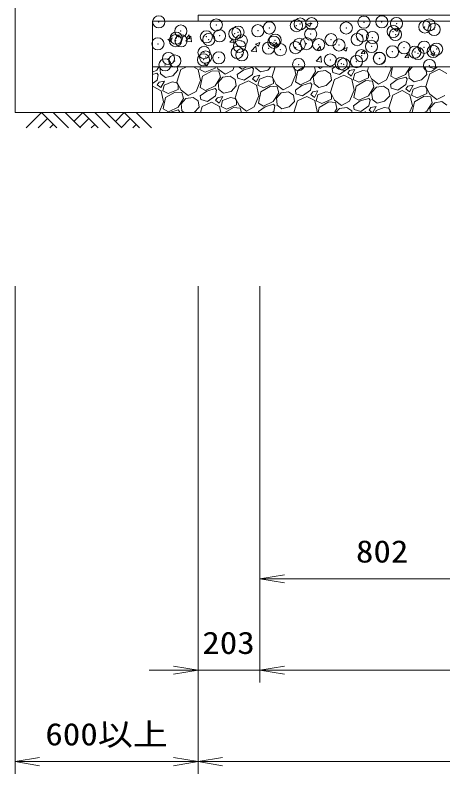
# Model space of a CAD drawing. Units: millimetres at full size. Extents: x 37600 to 71200, y -83280 to -59520.
# Drawn here: x 53750 to 55153, y -70216 to -67726 of the extents above; entities that cross this region are included whole.
import ezdxf
from ezdxf.enums import TextEntityAlignment as Align

# ---------------------------------------------------------------- set-up
doc = ezdxf.new("R2010")
doc.units = ezdxf.units.MM
doc.header["$LTSCALE"] = 80.0044
doc.header["$PDMODE"] = 32
doc.header["$PDSIZE"] = 40
for name, color, linetype, lineweight in [('0_2', 4, 'Continuous', 13), ('寸法', 6, 'Continuous', 13), ('ﾊｯﾁﾝｸﾞ', 4, 'Continuous', 9)]:
    doc.layers.add(name, color=color, linetype=linetype, lineweight=lineweight)
doc.styles.add('ＭＳ ゴシック', font='')
doc.styles.get('ＭＳ ゴシック').set_extended_font_data('MS Gothic')

# ---------------------------------------------------------------- blocks, each defined once
blk = doc.blocks.new('open_arrow')
at = {"color": 0, "linetype": 'Continuous', "lineweight": -2}
blk.add_lwpolyline([(7.5, 1.25), (0, 0), (7.5, -1.25)], dxfattribs=at)

msp = doc.modelspace()

# ---------------------------------------------------------------- linework, layer by layer
at = {"layer": '0_2'}
msp.add_lwpolyline([(54200, -68046), (53750, -68046), (53750, -66043)], dxfattribs=at)
at = {"layer": '0_2', "color": 7}
for points in [[(54350, -67726), (55427.5, -67726), (55427.5, -67746), (54350, -67746)], [(54200, -67746), (55427.5, -67746), (55427.5, -68329), (56827.5, -68329), (56827.5, -67746), (63152.5, -67746), (63152.5, -68329), (64552.5, -68329), (64552.5, -67746), (65780, -67746), (65780, -67896), (64702.5, -67896), (64702.5, -68479), (63002.5, -68479), (63002.5, -67896), (56977.5, -67896), (56977.5, -68479), (55277.5, -68479), (55277.5, -67896), (54200, -67896)], [(54200, -68046), (55277.5, -68046), (55277.5, -67896), (54200, -67896)]]:
    msp.add_lwpolyline(points, close=True, dxfattribs=at)
at = {"layer": '寸法'}
for p, q in [((53750, -68616), (53750, -70216)), ((54350, -68616), (54350, -70216)), ((54350, -68616), (54350, -69916)), ((54350, -68616), (54350, -70216)), ((54553, -68616), (54553, -69916)), ((54553, -68616), (54553, -69616)), ((54553, -68616), (54553, -69916)), ((55355, -69576), (54553, -69576)), ((54713, -69876), (54190, -69876)), ((65427, -69876), (54553, -69876)), ((54350, -70176), (53750, -70176)), ((65630, -70176), (54350, -70176))]:
    msp.add_line(p, q, dxfattribs=at)
at = {"layer": 'ﾊｯﾁﾝｸﾞ'}
for p, q in [((54425.93, -67746), (54428.85, -67747.97)), ((54428.85, -67747.97), (54429.51, -67746)), ((54706.33, -67757.28), (54720.33, -67751.9)), ((54706.33, -67757.28), (54716.28, -67763.99)), ((54716.28, -67763.99), (54720.33, -67751.9)), ((54310.9, -67802.43), (54320.54, -67790.94)), ((54322.85, -67803.48), (54320.54, -67790.94)), ((54993.75, -67773.3), (55007.76, -67767.92)), ((54993.75, -67773.3), (55003.7, -67780.01)), ((55003.7, -67780.01), (55007.76, -67767.92)), ((54250.86, -67805.77), (54264.86, -67800.39)), ((54250.86, -67805.77), (54260.81, -67812.48)), ((54260.81, -67812.48), (54264.86, -67800.39)), ((54310.28, -67811.14), (54328.07, -67813.9)), ((54310.32, -67811.1), (54325.9, -67794.86)), ((54310.9, -67802.43), (54322.85, -67803.48)), ((54328.07, -67813.9), (54325.86, -67794.91)), ((54454.35, -67814.98), (54463.99, -67803.49)), ((54454.35, -67814.98), (54466.3, -67816.03)), ((54466.3, -67816.03), (54463.99, -67803.49)), ((54538.28, -67821.79), (54552.29, -67816.41)), ((54548.23, -67828.5), (54552.29, -67816.41)), ((54597.8, -67827.53), (54607.44, -67816.04)), ((54609.75, -67828.58), (54607.44, -67816.04)), ((54523.77, -67844.2), (54539.35, -67827.97)), ((54538.28, -67821.79), (54548.23, -67828.5)), ((54541.52, -67847.01), (54539.31, -67828.01)), ((54597.8, -67827.53), (54609.75, -67828.58)), ((54741.25, -67840.08), (54750.89, -67828.59)), ((54741.25, -67840.08), (54753.21, -67841.13)), ((54753.2, -67841.13), (54750.89, -67828.6)), ((54825.71, -67837.8), (54839.71, -67832.43)), ((54825.71, -67837.8), (54835.66, -67844.51)), ((54835.66, -67844.51), (54839.71, -67832.43)), ((54884.7, -67852.64), (54894.35, -67841.14)), ((54896.66, -67853.68), (54894.34, -67841.15)), ((54523.73, -67844.25), (54541.52, -67847.01)), ((54737.22, -67877.31), (54752.8, -67861.07)), ((54754.97, -67880.11), (54752.76, -67861.12)), ((54884.7, -67852.63), (54896.66, -67853.68)), ((55028.16, -67865.19), (55037.8, -67853.69)), ((55028.16, -67865.19), (55040.11, -67866.23)), ((55040.11, -67866.23), (55037.8, -67853.7)), ((55113.14, -67853.82), (55127.14, -67848.45)), ((55113.14, -67853.82), (55123.08, -67860.53)), ((55123.08, -67860.53), (55127.14, -67848.45)), ((54370.24, -67886.29), (54384.24, -67880.92)), ((54370.24, -67886.29), (54380.19, -67893)), ((54380.19, -67893), (54384.24, -67880.92)), ((54737.18, -67877.35), (54754.97, -67880.11)), ((54214.34, -67906.92), (54200, -67913.74)), ((54214.9, -67916.29), (54200, -67920.56)), ((54221.26, -67896), (54214.34, -67906.92)), ((54219.61, -67921.66), (54214.9, -67916.29)), ((54224.36, -67896.28), (54224.62, -67896)), ((54226.89, -67917.46), (54224.36, -67896.28)), ((54266.86, -67925.09), (54283.97, -67907.13)), ((54293.86, -67904.66), (54280.67, -67946.22)), ((54283.97, -67907.13), (54281.94, -67896)), ((54312.22, -67896), (54293.86, -67904.66)), ((54350.3, -67904.4), (54334.86, -67896)), ((54358.1, -67940.31), (54350.3, -67904.4)), ((54357.67, -67896), (54355.33, -67904.73)), ((54355.33, -67904.73), (54373.43, -67913.68)), ((54364.81, -67926.74), (54396.33, -67908.54)), ((54373.43, -67913.68), (54405.84, -67899.82)), ((54396.33, -67908.54), (54418.39, -67910.35)), ((54405.84, -67899.82), (54405.78, -67896)), ((54412.12, -67896), (54415.41, -67902.38)), ((54415.41, -67902.38), (54438.41, -67919.81)), ((54418.39, -67910.35), (54423.34, -67930.13)), ((54438.41, -67919.81), (54464.57, -67906.33)), ((54464.57, -67906.33), (54468.8, -67896)), ((54499.64, -67905.48), (54478, -67921.2)), ((54495.12, -67903.24), (54482.45, -67896)), ((54510.34, -67896), (54495.12, -67903.24)), ((54527.39, -67897.54), (54499.64, -67905.48)), ((54532.1, -67902.9), (54527.39, -67897.54)), ((54532.1, -67902.9), (54528.19, -67921.32)), ((54538.16, -67899.4), (54555.24, -67912.17)), ((54539.38, -67898.7), (54539.05, -67896)), ((54555.24, -67912.17), (54579.35, -67906.34)), ((54579.35, -67906.34), (54589.2, -67896)), ((54603.14, -67896), (54593.16, -67927.46)), ((54670.58, -67921.56), (54665.03, -67896)), ((54669.47, -67944.83), (54677.3, -67907.98)), ((54677.3, -67907.98), (54698.05, -67896)), ((54735.83, -67911.37), (54718.07, -67939.41)), ((54728.09, -67928.77), (54743.99, -67911.51)), ((54731.98, -67896), (54735.83, -67911.37)), ((54743.99, -67911.51), (54767.59, -67907.58)), ((54744.22, -67896), (54750.89, -67901.06)), ((54750.89, -67901.06), (54760.7, -67896)), ((54767.59, -67907.58), (54783.97, -67919.14)), ((54799.36, -67896), (54790.49, -67902.44)), ((54792.45, -67914.24), (54790.49, -67902.44)), ((54814.19, -67921.09), (54792.45, -67914.24)), ((54840.68, -67902.57), (54814.19, -67921.09)), ((54842.07, -67896), (54840.68, -67902.57)), ((54847.3, -67908.44), (54840.91, -67916.98)), ((54840.91, -67916.98), (54852.76, -67926.3)), ((54864.65, -67904.89), (54847.3, -67908.44)), ((54852.76, -67926.3), (54864.65, -67904.89)), ((54890.54, -67907.73), (54864.19, -67918.09)), ((54905.14, -67910.62), (54890.54, -67907.73)), ((54909.34, -67917.89), (54905.14, -67910.62)), ((54909.68, -67896), (54905.65, -67908.7)), ((54905.65, -67908.7), (54919.14, -67934.86)), ((54964.5, -67896), (54966.25, -67894.18)), ((54966.41, -67896), (54966.2, -67894.22)), ((54968.3, -67938.81), (54983.07, -67902.8)), ((54983.07, -67902.8), (54981.59, -67896)), ((54981.96, -67926.08), (54988.34, -67896)), ((55046.17, -67896), (55030.56, -67920.65)), ((55040.58, -67910.01), (55053.49, -67896)), ((55043.11, -67931.19), (55040.58, -67910.01)), ((55090.24, -67896), (55096.45, -67900.39)), ((55100.19, -67920.86), (55096.45, -67900.39)), ((55126.68, -67902.34), (55106.57, -67896)), ((55140.58, -67904.01), (55110.08, -67918.39)), ((55135.74, -67896), (55126.68, -67902.34)), ((55166.51, -67918.13), (55140.58, -67904.01)), ((54215.7, -67940.08), (54200, -67951.06)), ((54219.61, -67921.66), (54215.7, -67940.08)), ((54225.68, -67918.16), (54242.75, -67930.93)), ((54242.75, -67930.93), (54266.86, -67925.09)), ((54343.32, -67976.33), (54358.1, -67940.31)), ((54356.98, -67963.59), (54364.81, -67926.74)), ((54423.34, -67930.13), (54405.58, -67958.16)), ((54415.61, -67947.53), (54431.51, -67930.26)), ((54431.51, -67930.26), (54455.1, -67926.34)), ((54455.1, -67926.34), (54471.48, -67937.9)), ((54475.22, -67958.37), (54471.48, -67937.9)), ((54479.97, -67933), (54478, -67921.2)), ((54501.7, -67939.85), (54479.97, -67933)), ((54515.6, -67941.52), (54485.1, -67955.9)), ((54528.19, -67921.32), (54501.7, -67939.85)), ((54541.54, -67955.65), (54515.6, -67941.52)), ((54534.81, -67927.2), (54528.43, -67935.74)), ((54528.43, -67935.74), (54540.28, -67945.06)), ((54552.16, -67923.65), (54534.81, -67927.2)), ((54540.28, -67945.06), (54552.16, -67923.65)), ((54551.7, -67936.85), (54546.58, -67955.97)), ((54578.05, -67926.49), (54551.7, -67936.85)), ((54592.65, -67929.37), (54578.05, -67926.49)), ((54596.85, -67936.65), (54592.65, -67929.37)), ((54593.16, -67927.46), (54606.65, -67953.62)), ((54597.09, -67951.06), (54596.85, -67936.65)), ((54655.81, -67957.57), (54670.58, -67921.56)), ((54718.07, -67939.41), (54686.36, -67954.48)), ((54730.62, -67949.94), (54728.09, -67928.77)), ((54770.59, -67957.58), (54787.7, -67939.62)), ((54787.7, -67939.62), (54783.97, -67919.14)), ((54797.59, -67937.14), (54784.4, -67978.7)), ((54828.09, -67922.77), (54797.59, -67937.14)), ((54854.03, -67936.89), (54828.09, -67922.77)), ((54861.83, -67972.8), (54854.03, -67936.89)), ((54864.19, -67918.09), (54859.06, -67937.22)), ((54859.06, -67937.22), (54877.16, -67946.17)), ((54868.54, -67959.23), (54900.06, -67941.03)), ((54877.16, -67946.17), (54909.57, -67932.3)), ((54900.06, -67941.03), (54922.12, -67942.84)), ((54909.57, -67932.3), (54909.34, -67917.89)), ((54919.14, -67934.86), (54942.14, -67952.3)), ((54942.14, -67952.3), (54968.3, -67938.81)), ((55003.37, -67937.96), (54981.73, -67953.69)), ((54998.85, -67935.73), (54981.96, -67926.08)), ((55030.56, -67920.65), (54998.85, -67935.73)), ((55031.12, -67930.02), (55003.37, -67937.96)), ((55035.83, -67935.39), (55031.12, -67930.02)), ((55035.83, -67935.39), (55031.92, -67953.81)), ((55041.89, -67931.89), (55058.97, -67944.66)), ((55058.97, -67944.66), (55083.08, -67938.82)), ((55083.08, -67938.82), (55100.19, -67920.86)), ((55110.08, -67918.39), (55096.89, -67959.95)), ((54203.12, -67960.28), (54200, -67961.75)), ((54229.05, -67974.4), (54203.12, -67960.28)), ((54222.33, -67945.96), (54215.94, -67954.49)), ((54215.94, -67954.49), (54227.79, -67963.82)), ((54239.68, -67942.4), (54222.33, -67945.96)), ((54227.79, -67963.82), (54239.68, -67942.4)), ((54239.21, -67955.6), (54234.09, -67974.73)), ((54265.56, -67945.24), (54239.21, -67955.6)), ((54280.16, -67948.13), (54265.56, -67945.24)), ((54284.36, -67955.4), (54280.16, -67948.13)), ((54280.67, -67946.22), (54294.16, -67972.38)), ((54284.6, -67969.82), (54284.36, -67955.4)), ((54373.87, -67973.24), (54356.98, -67963.59)), ((54405.58, -67958.16), (54373.87, -67973.24)), ((54418.13, -67968.7), (54415.61, -67947.53)), ((54458.11, -67976.34), (54475.22, -67958.37)), ((54485.1, -67955.9), (54471.92, -67997.46)), ((54549.34, -67991.56), (54541.54, -67955.65)), ((54546.58, -67955.97), (54564.68, -67964.92)), ((54556.05, -67977.98), (54587.58, -67959.78)), ((54564.68, -67964.92), (54597.09, -67951.06)), ((54587.58, -67959.78), (54609.64, -67961.6)), ((54606.65, -67953.62), (54629.65, -67971.06)), ((54609.64, -67961.6), (54614.59, -67981.37)), ((54629.65, -67971.06), (54655.81, -67957.57)), ((54690.88, -67956.72), (54669.25, -67972.44)), ((54686.36, -67954.48), (54669.47, -67944.83)), ((54718.63, -67948.78), (54690.88, -67956.72)), ((54723.34, -67954.14), (54718.63, -67948.78)), ((54723.34, -67954.14), (54719.43, -67972.57)), ((54729.41, -67950.64), (54746.48, -67963.42)), ((54746.48, -67963.42), (54770.59, -67957.58)), ((54860.72, -67996.08), (54868.54, -67959.23)), ((54927.07, -67962.61), (54909.31, -67990.65)), ((54919.34, -67980.01), (54935.24, -67962.75)), ((54922.12, -67942.84), (54927.07, -67962.61)), ((54935.24, -67962.75), (54958.84, -67958.83)), ((54958.84, -67958.83), (54975.21, -67970.39)), ((54983.7, -67965.49), (54981.73, -67953.69)), ((55005.43, -67972.34), (54983.7, -67965.49)), ((55031.92, -67953.81), (55005.43, -67972.34)), ((55038.54, -67959.69), (55032.16, -67968.22)), ((55055.89, -67956.14), (55038.54, -67959.69)), ((55044.01, -67977.55), (55055.89, -67956.14)), ((55081.78, -67958.97), (55055.43, -67969.34)), ((55096.38, -67961.86), (55081.78, -67958.97)), ((55100.58, -67969.13), (55096.38, -67961.86)), ((55096.89, -67959.95), (55110.38, -67986.11)), ((54236.85, -68010.31), (54229.05, -67974.4)), ((54234.09, -67974.73), (54252.19, -67983.68)), ((54243.56, -67996.74), (54275.09, -67978.54)), ((54252.19, -67983.68), (54284.6, -67969.82)), ((54275.09, -67978.54), (54297.15, -67980.35)), ((54294.16, -67972.38), (54317.16, -67989.81)), ((54297.15, -67980.35), (54302.1, -68000.13)), ((54317.16, -67989.81), (54343.32, -67976.33)), ((54378.4, -67975.48), (54356.76, -67991.2)), ((54358.72, -68003), (54356.76, -67991.2)), ((54406.15, -67967.54), (54378.4, -67975.48)), ((54406.95, -67991.32), (54380.46, -68009.85)), ((54410.86, -67972.9), (54406.15, -67967.54)), ((54410.86, -67972.9), (54406.95, -67991.32)), ((54416.92, -67969.4), (54433.99, -67982.17)), ((54433.99, -67982.17), (54458.11, -67976.34)), ((54534.57, -68027.57), (54549.34, -67991.56)), ((54548.23, -68014.83), (54556.05, -67977.98)), ((54614.59, -67981.37), (54596.83, -68009.41)), ((54606.85, -67998.77), (54622.75, -67981.51)), ((54622.75, -67981.51), (54646.35, -67977.58)), ((54646.35, -67977.58), (54662.72, -67989.14)), ((54666.46, -68009.62), (54662.72, -67989.14)), ((54671.21, -67984.24), (54669.25, -67972.44)), ((54692.95, -67991.09), (54671.21, -67984.24)), ((54719.43, -67972.57), (54692.95, -67991.09)), ((54726.06, -67978.44), (54719.67, -67986.98)), ((54719.67, -67986.98), (54731.52, -67996.3)), ((54743.41, -67974.89), (54726.06, -67978.44)), ((54731.52, -67996.3), (54743.41, -67974.89)), ((54742.94, -67988.09), (54737.82, -68007.22)), ((54769.29, -67977.73), (54742.94, -67988.09)), ((54783.89, -67980.62), (54769.29, -67977.73)), ((54788.09, -67987.89), (54783.89, -67980.62)), ((54784.41, -67978.7), (54797.89, -68004.86)), ((54788.33, -68002.3), (54788.09, -67987.89)), ((54847.05, -68008.81), (54861.83, -67972.8)), ((54909.31, -67990.65), (54877.6, -68005.73)), ((54921.86, -68001.19), (54919.34, -67980.01)), ((54961.84, -68008.82), (54978.95, -67990.86)), ((54978.95, -67990.86), (54975.21, -67970.39)), ((54988.83, -67988.39), (54975.65, -68029.95)), ((55019.33, -67974.01), (54988.83, -67988.39)), ((55045.27, -67988.13), (55019.33, -67974.01)), ((55032.16, -67968.22), (55044.01, -67977.55)), ((55053.07, -68024.05), (55045.27, -67988.13)), ((55055.43, -67969.34), (55050.31, -67988.46)), ((55050.31, -67988.46), (55068.41, -67997.41)), ((55068.41, -67997.41), (55100.82, -67983.55)), ((55100.82, -67983.55), (55100.58, -67969.13)), ((55110.38, -67986.11), (55133.38, -68003.54)), ((55133.38, -68003.54), (55159.54, -67990.06)), ((54222.21, -68046), (54236.85, -68010.31)), ((54235.74, -68033.59), (54243.56, -67996.74)), ((54302.1, -68000.13), (54284.34, -68028.16)), ((54294.36, -68017.53), (54310.26, -68000.26)), ((54310.26, -68000.26), (54333.86, -67996.34)), ((54333.86, -67996.34), (54350.24, -68007.9)), ((54353.97, -68028.37), (54350.24, -68007.9)), ((54380.46, -68009.85), (54358.72, -68003)), ((54394.36, -68011.52), (54363.86, -68025.9)), ((54420.3, -68025.65), (54394.36, -68011.52)), ((54413.57, -67997.2), (54407.18, -68005.74)), ((54407.18, -68005.74), (54419.03, -68015.06)), ((54430.92, -67993.65), (54413.57, -67997.2)), ((54419.03, -68015.06), (54430.92, -67993.65)), ((54430.46, -68006.85), (54425.33, -68025.97)), ((54456.81, -67996.49), (54430.46, -68006.85)), ((54471.41, -67999.37), (54456.81, -67996.49)), ((54475.61, -68006.65), (54471.41, -67999.37)), ((54471.92, -67997.46), (54485.41, -68023.62)), ((54475.84, -68021.06), (54475.61, -68006.65)), ((54565.12, -68024.48), (54548.23, -68014.83)), ((54596.83, -68009.41), (54565.12, -68024.48)), ((54609.38, -68019.94), (54606.85, -67998.77)), ((54649.35, -68027.58), (54666.46, -68009.62)), ((54676.35, -68007.14), (54664.02, -68046)), ((54706.85, -67992.77), (54676.35, -68007.14)), ((54732.78, -68006.89), (54706.85, -67992.77)), ((54740.58, -68042.8), (54732.78, -68006.89)), ((54737.82, -68007.22), (54755.92, -68016.17)), ((54747.3, -68029.23), (54778.82, -68011.03)), ((54755.92, -68016.17), (54788.33, -68002.3)), ((54778.82, -68011.03), (54800.88, -68012.84)), ((54797.89, -68004.86), (54820.89, -68022.3)), ((54800.88, -68012.84), (54805.83, -68032.61)), ((54820.89, -68022.3), (54847.05, -68008.81)), ((54882.13, -68007.96), (54860.49, -68023.69)), ((54877.6, -68005.73), (54860.72, -67996.08)), ((54909.88, -68000.02), (54882.13, -68007.96)), ((54914.59, -68005.39), (54909.88, -68000.02)), ((54914.59, -68005.39), (54910.68, -68023.81)), ((54920.65, -68001.89), (54937.73, -68014.66)), ((54937.73, -68014.66), (54961.84, -68008.82)), ((55052.24, -68046), (55059.78, -68010.47)), ((55059.78, -68010.47), (55091.31, -67992.27)), ((55091.31, -67992.27), (55113.37, -67994.08)), ((55118.32, -68013.86), (55100.56, -68041.89)), ((55110.58, -68031.26), (55126.48, -68013.99)), ((55113.37, -67994.08), (55118.32, -68013.86)), ((55126.48, -68013.99), (55150.08, -68010.07)), ((55150.08, -68010.07), (55166.45, -68021.63)), ((54252.63, -68043.24), (54235.74, -68033.59)), ((54284.34, -68028.16), (54252.63, -68043.24)), ((54284.9, -68037.54), (54257.15, -68045.48)), ((54289.61, -68042.9), (54284.9, -68037.54)), ((54296.89, -68038.7), (54294.36, -68017.53)), ((54295.68, -68039.4), (54304.5, -68046)), ((54337.18, -68046), (54353.97, -68028.37)), ((54363.86, -68025.9), (54357.48, -68046)), ((54424.72, -68046), (54420.3, -68025.65)), ((54425.33, -68025.97), (54443.43, -68034.92)), ((54438.24, -68046), (54466.33, -68029.78)), ((54443.43, -68034.92), (54475.84, -68021.06)), ((54466.33, -68029.78), (54488.39, -68031.6)), ((54485.41, -68023.62), (54508.41, -68041.06)), ((54488.39, -68031.6), (54492, -68046)), ((54508.41, -68041.06), (54534.57, -68027.57)), ((54569.64, -68026.72), (54548, -68042.44)), ((54597.39, -68018.78), (54569.64, -68026.72)), ((54602.1, -68024.14), (54597.39, -68018.78)), ((54602.1, -68024.14), (54598.19, -68042.57)), ((54608.16, -68020.64), (54625.24, -68033.42)), ((54625.24, -68033.42), (54649.35, -68027.58)), ((54743.73, -68046), (54747.3, -68029.23)), ((54805.83, -68032.61), (54797.35, -68046)), ((54801.79, -68046), (54813.99, -68032.75)), ((54813.99, -68032.75), (54837.59, -68028.83)), ((54837.59, -68028.83), (54853.97, -68040.39)), ((54854.99, -68046), (54853.97, -68040.39)), ((54862.45, -68035.49), (54860.49, -68023.69)), ((54884.19, -68042.34), (54862.45, -68035.49)), ((54910.68, -68023.81), (54884.19, -68042.34)), ((54917.3, -68029.69), (54910.91, -68038.22)), ((54910.91, -68038.22), (54920.8, -68046)), ((54934.65, -68026.14), (54917.3, -68029.69)), ((54923.62, -68046), (54934.65, -68026.14)), ((54934.19, -68039.34), (54932.4, -68046)), ((54960.54, -68028.97), (54934.19, -68039.34)), ((54975.14, -68031.86), (54960.54, -68028.97)), ((54979.34, -68039.13), (54975.14, -68031.86)), ((54975.65, -68029.95), (54983.93, -68046)), ((54979.45, -68046), (54979.34, -68039.13)), ((55044.06, -68046), (55053.07, -68024.05)), ((55112.34, -68046), (55110.58, -68031.26)), ((53786.12, -68096), (53836.12, -68046)), ((53825.01, -68096), (53855.56, -68065.45)), ((53836.12, -68046), (53886.12, -68096)), ((53875.01, -68046), (53925.01, -68096)), ((53913.9, -68046), (53963.9, -68096)), ((53942.95, -68075.05), (53972, -68046)), ((53962.39, -68094.5), (53991.44, -68065.45)), ((53972, -68046), (54022, -68096)), ((54010.89, -68046), (54060.89, -68096)), ((54049.78, -68046), (54099.78, -68096)), ((54078.83, -68075.05), (54107.88, -68046)), ((54098.28, -68094.5), (54127.33, -68065.45)), ((54107.88, -68046), (54157.88, -68096)), ((54146.77, -68046), (54196.77, -68096)), ((54257.15, -68045.48), (54256.43, -68046)), ((54289.61, -68042.9), (54288.96, -68046)), ((54548.6, -68046), (54548, -68042.44)), ((54598.19, -68042.57), (54593.28, -68046)), ((54622.16, -68044.89), (54616.75, -68046)), ((54621.55, -68046), (54622.16, -68044.89)), ((54739.27, -68046), (54740.58, -68042.8)), ((54898.09, -68044.01), (54893.87, -68046)), ((54901.74, -68046), (54898.09, -68044.01)), ((55100.56, -68041.89), (55091.92, -68046)), ((53863.9, -68096), (53875.01, -68084.89)), ((53999.78, -68096), (54010.89, -68084.89)), ((54135.66, -68096), (54146.77, -68084.89))]:
    msp.add_line(p, q, dxfattribs=at)
for p in [(54220.98, -67748.26), (54409.91, -67758.53), (54672.61, -67760.76), (54684.82, -67755.35), (54722.68, -67754.17), (54894.3, -67749.49), (54952.84, -67748.43), (55001.07, -67754), (55107.83, -67758.51), (54293.27, -67778.55), (54470.56, -67787.36), (54481.11, -67782.24), (54546.3, -67777.39), (54583.8, -67768.16), (54836.2, -67768.45), (54989.98, -67780.05), (55093.85, -67765.06), (55124.25, -67773.26), (54276.21, -67810.04), (54278.52, -67801.73), (54294.18, -67810.58), (54377.24, -67797.24), (54385.28, -67806.24), (54420.49, -67793.95), (54492.05, -67810.75), (54602.93, -67808.5), (54719.57, -67788.47), (54786.27, -67806.94), (54872.12, -67806.45), (54888.95, -67792.86), (54922.19, -67799.86), (54997.94, -67789.89), (54218.43, -67820.55), (54486.29, -67828.52), (54581.37, -67834.74), (54598.81, -67815.26), (54670.07, -67833.05), (54682.39, -67821.93), (54705.58, -67819.77), (54745.81, -67823.08), (54812.34, -67824.28), (54919.11, -67828.79), (55025.87, -67833.3), (55091.42, -67831.64), (54369.65, -67848.54), (54478.68, -67848.82), (54493.69, -67856.27), (54620, -67839.64), (54886.52, -67859.43), (54987.54, -67846.63), (55061.22, -67847.74), (55071.63, -67852.14), (55121.7, -67845.55), (55132.63, -67837.82), (54253.02, -67868.56), (54273.78, -67876.62), (54367.87, -67872.84), (54374.8, -67863.81), (54417.94, -67866.24), (54783.83, -67873.52), (54819.51, -67885.33), (54869.58, -67878.74), (54944.58, -67867.76), (54945.32, -67868.77), (54241.56, -67889.46), (54679.96, -67888.51), (54827.95, -67887.79), (55109.14, -67891.66)]:
    msp.add_point(p, dxfattribs=at)

# ---------------------------------------------------------------- block references
at = {"layer": '寸法', "xscale": 10.7, "yscale": 10.7}
for p in [(54553, -69576), (54553, -69876), (54553, -69876), (53750, -70176), (54350, -70176)]:
    msp.add_blockref('open_arrow', p, dxfattribs=at)
at = {"layer": '寸法', "xscale": 10.7, "yscale": 10.7, "rotation": 180}
for p in [(54350, -69876), (54350, -70176)]:
    msp.add_blockref('open_arrow', p, dxfattribs=at)

# ---------------------------------------------------------------- texts
at = {"layer": '寸法', "style": 'ＭＳ ゴシック', "width": 1.15}
for s, p in [('802', (54954, -69486)), ('203', (54450, -69786)), ('600以上', (54050, -70086))]:
    msp.add_text(s, height=73.31, dxfattribs=at).set_placement(p, align=Align.MIDDLE_CENTER)

doc.saveas('drawing.dxf')
